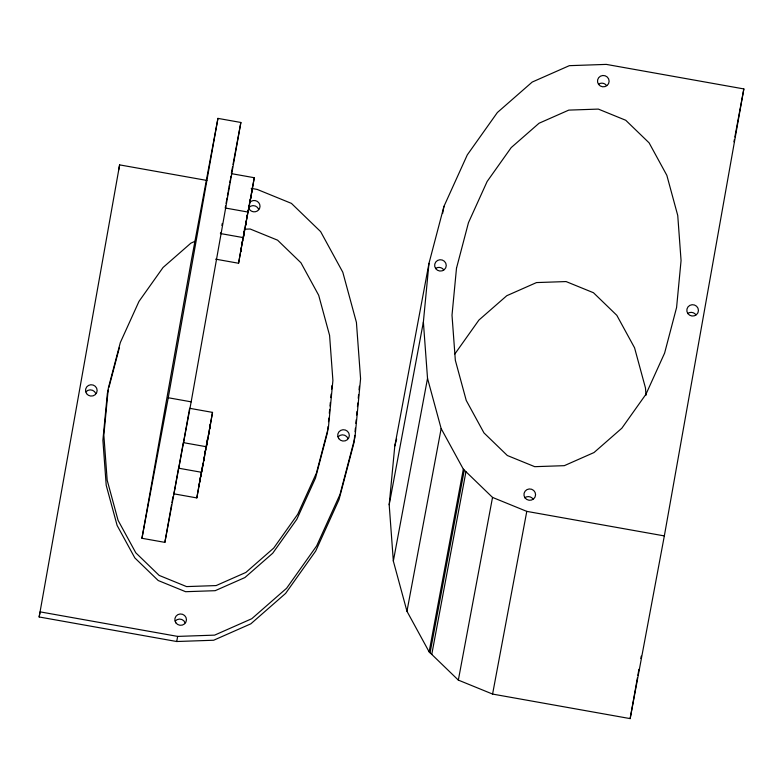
<?xml version="1.0" encoding="UTF-8"?>
<svg xmlns="http://www.w3.org/2000/svg" width="783" height="783" viewBox="0 0 783 783"><rect width="100%" height="100%" fill="white"/><g stroke="black" fill="none" stroke-linecap="round" stroke-linejoin="round"><path stroke-width="1.17" d="M328.038 426.52L327.46 432.529L315.48 478.139L296.816 519.305L272.738 553.209L244.893 577.56L215.178 590.685L185.61 591.703L158.215 580.526L134.852 557.936L117.117 525.452L106.214 485.303L102.896 440.222L107.379 393.281L108.299 389.768M328.498 421.704L328.84 418.093M329.3 413.277L329.653 409.666M329.995 406.054L330.338 402.442M330.798 397.627L331.14 394.015M331.601 389.2L331.943 385.588M354.709 435.368L354.024 442.552L339.039 499.554L315.715 551.007L285.619 593.397L250.814 623.836L213.661 640.24L176.704 641.512L39.15 616.975L119.623 164.88L206.937 180.452M355.051 431.776L355.394 428.184M355.844 423.388L356.196 419.796M356.647 415.01L356.989 411.418M357.449 406.622L357.792 403.03M358.252 398.244L358.594 394.652M359.054 389.856L359.397 386.264M389.19 504.722L394.789 446.046L428.976 263.352L443.961 206.35L467.285 154.897L497.381 112.507L532.186 82.068L569.339 65.664L606.296 64.392L743.85 88.929L664.336 535.915L630.149 718.608L492.585 694.071L458.339 680.104L429.133 651.867L406.964 611.269L393.34 561.078L389.19 504.722L423.378 322.028L428.976 263.352M209.443 429.779L206.399 446.75L183.476 442.659L183.594 441.915M243.738 235.654L243.366 237.631L220.434 233.549L220.561 232.796M178.426 468.606L173.895 493.838L196.827 497.919L199.968 480.106M183.222 442.992L178.69 468.214L201.613 472.306L207.749 437.932L207.064 441.651M206.399 446.75L212.526 412.387L189.603 408.295M212.526 412.387L209.707 428.291M215.638 259.163L238.57 263.254L242.348 242.241M243.366 237.631L246.508 219.817M249.366 204.02L249.415 203.688M225.592 206.007L225.22 207.994L248.142 212.085L251.93 191.072M231.347 173.63L254.279 177.721L251.451 193.626M189.153 410.918L189.476 409.049M208.591 434.418L208.444 435.299L208.934 432.617M244.57 229.644L243.914 233.422M188.987 411.868L183.476 442.659M230.564 178.162L230.897 176.253M199.185 484.638L198.862 486.468L199.596 482.426M242.339 242.172L242.652 240.342L241.927 244.384M210.167 425.668L210.49 423.838L209.492 429.358M248.544 208.748L249.043 205.89M251.911 191.003L252.234 189.173L251.744 191.855M141.948 538.283L191.639 258.919L217.938 118.38L240.87 122.471L191.169 401.836L164.87 542.365L141.948 538.283L168.247 397.744L217.938 118.38M164.87 542.365L171.506 505.035M171.937 502.627L173.014 496.608M228.205 191.444L228.802 188.096M228.998 186.98L229.38 184.876M229.752 182.772L230.231 180.031M200.125 479.46L202.954 463.556L202.582 465.542M199.645 482.015L200.908 475.017L200.419 477.689M204.197 457.801L203.658 460.844L204.148 458.163M205.175 452.437L205.704 449.393L204.97 453.435M241.399 247.35L240.616 251.803L241.095 249.121M241.869 244.795L243.748 234.371M246.919 217.772L247.448 214.728L246.958 217.41M248.377 209.668L245.402 226.179L245.891 223.498M209.384 430.2L210.187 425.737M250.971 196.181L250.188 200.624L250.922 196.592M630.149 718.608L637.411 677.755M637.842 675.347L638.908 669.338M640.837 658.523L641.257 656.125M221.902 225.504L222.264 223.468M226.678 199.959L227.05 197.913M227.413 195.877L228.01 192.559M241.604 246.283L238.57 263.254M241.663 245.862L246.4 220.669M199.861 480.948L196.827 497.919M199.91 480.527L201.485 471.601M246.459 220.238L251.186 195.114M204.392 456.802L204.657 455.334M204.706 454.903L206.105 446.995M251.235 194.693L254.279 177.721M204.608 455.755L201.613 472.306M226.062 203.414L226.473 201.104M243.856 233.471L244.325 230.877M248.651 207.857L249.121 205.254M201.701 470.446L202.112 468.136M206.281 445.977L206.908 442.522M248.514 210.098L248.142 212.085M118.664 169.989L119.623 164.88M39.15 616.975L40.109 611.866L177.663 636.403L214.62 635.13L251.764 618.727L286.578 588.287L316.665 545.898L339.998 494.445L354.973 437.443L360.581 378.757L356.422 322.41L342.797 272.22L320.629 231.621L291.423 203.384L257.176 189.417L251.196 188.351M231.425 172.916L232.551 166.916M233.001 164.508L240.87 122.471M176.704 641.512L177.663 636.403M442.61 213.553L443.961 206.35M393.34 561.078L427.528 378.385L423.378 322.028M406.964 611.269L441.152 428.575L427.528 378.385M429.133 651.867L463.33 469.174L441.152 428.575M430.082 652.777L464.28 470.084M431.766 654.402L465.954 471.709M458.339 680.104L492.527 497.411L463.33 469.174M492.585 694.071L526.783 511.377L492.527 497.411M733.955 141.811L734.405 139.413M734.855 137.005L743.85 88.929M108.915 387.428L119.359 347.672M394.789 446.046L396.629 439.067M454.864 353.965L478.932 320.051L506.777 295.71L536.502 282.575L566.07 281.567L593.465 292.734L616.828 315.334L634.563 347.809L645.466 387.957L646.004 395.268M195.339 241.184L190.895 243.141L163.05 267.492L138.982 301.406L120.318 342.562L108.328 388.172L103.845 435.113L107.173 480.194L118.076 520.343L135.811 552.827L159.174 575.417L186.569 586.594L216.137 585.576L245.852 572.451L273.698 548.1L297.775 514.186L316.44 473.03L328.42 427.42L332.902 380.479L329.584 335.398L318.681 295.25L300.946 262.775L277.583 240.175L250.178 229.008L244.267 229.204M168.247 397.744L191.169 401.836M526.783 511.377L664.336 535.915M175.226 621.066A5.824 5.677 10.6 0 1 185.15 622.837M338.09 436.826A5.824 5.677 10.6 0 1 348.014 438.597M85.905 391.852A5.824 5.677 10.6 0 1 95.829 393.624M248.769 207.612A5.824 5.677 10.6 0 1 258.703 209.374M249.728 202.494A5.824 5.677 10.6 0 1 258.644 202.552A5.824 5.677 10.6 0 1 257.118 211.116A5.824 5.677 10.6 0 1 248.74 208.082M524.972 497.606A5.824 5.677 10.6 0 1 533.086 499.055M435.661 268.393A5.824 5.677 10.6 0 1 443.765 269.832M598.525 84.153A5.824 5.677 10.6 0 1 606.629 85.592M687.846 313.366A5.824 5.677 10.6 0 1 695.95 314.815M456.489 268.256L452.006 315.206L455.334 360.288L466.237 400.436L483.972 432.911L507.335 455.51L534.73 466.678L564.298 465.67L594.013 452.545L621.859 428.193L645.936 394.28L664.601 353.123L676.581 307.513L681.063 260.573L677.745 215.491L666.842 175.343L649.107 142.858L625.744 120.269L598.339 109.091L568.781 110.109L539.056 123.234L511.211 147.586L487.134 181.49L468.469 222.656L456.489 268.256M86.57 393.643A5.824 5.677 10.6 0 0 96.603 392.851A5.824 5.677 10.6 0 0 90.808 384.756A5.824 5.677 10.6 0 0 86.57 393.643M175.891 622.867A5.824 5.677 10.6 0 0 185.923 622.074A5.824 5.677 10.6 0 0 180.119 613.98A5.824 5.677 10.6 0 0 175.891 622.867M338.755 438.627A5.824 5.677 10.6 0 0 348.787 437.834A5.824 5.677 10.6 0 0 342.993 429.73A5.824 5.677 10.6 0 0 338.755 438.627M525.001 497.841A5.824 5.677 10.6 0 0 535.043 497.048A5.824 5.677 10.6 0 0 529.239 488.954A5.824 5.677 10.6 0 0 525.001 497.841M435.691 268.628A5.824 5.677 10.6 0 0 445.723 267.835A5.824 5.677 10.6 0 0 439.919 259.741A5.824 5.677 10.6 0 0 435.691 268.628M687.875 313.601A5.824 5.677 10.6 0 0 697.907 312.809A5.824 5.677 10.6 0 0 692.103 304.714A5.824 5.677 10.6 0 0 687.875 313.601M598.555 84.388A5.824 5.677 10.6 0 0 608.587 83.595A5.824 5.677 10.6 0 0 602.793 75.491A5.824 5.677 10.6 0 0 598.555 84.388"/></g></svg>
